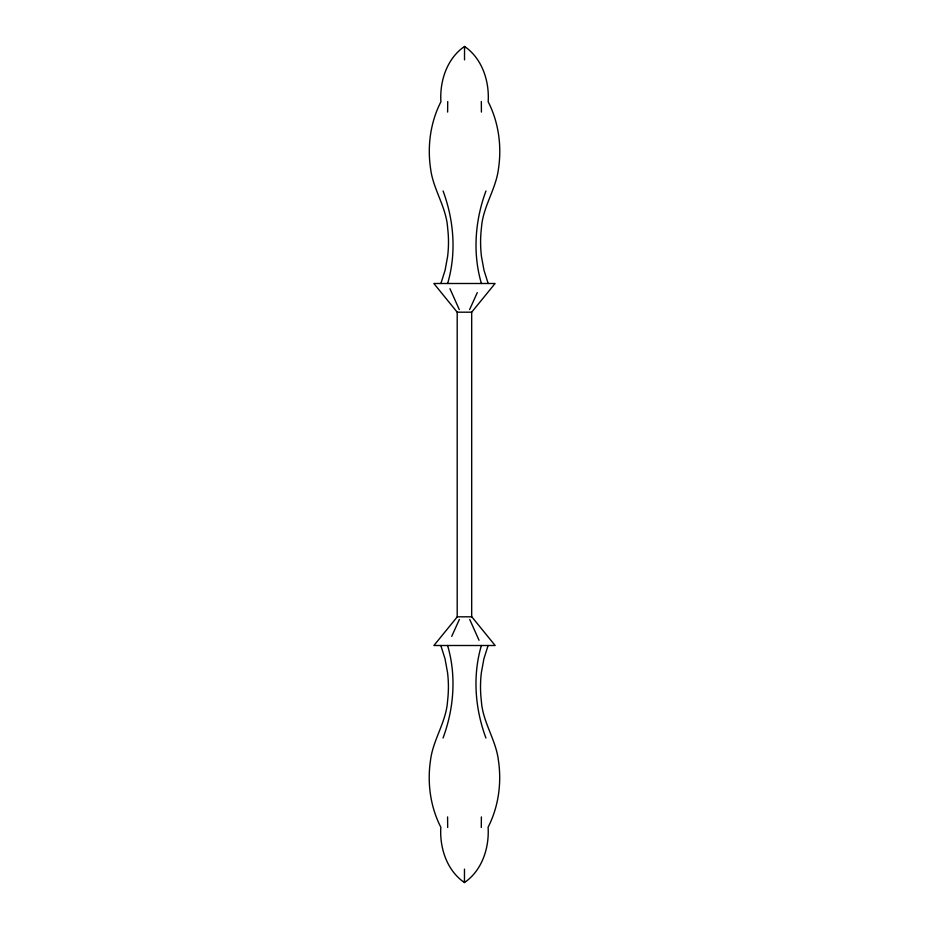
<?xml version="1.0" encoding="UTF-8"?>
<svg xmlns="http://www.w3.org/2000/svg" width="929" height="929" viewBox="0 0 929 929"><rect width="100%" height="100%" fill="white"/><g stroke="black" fill="none" stroke-linecap="round" stroke-linejoin="round"><path stroke-width="1.39" d="M464.523 59.862L464.546 46.45C482.174 58.492 489.478 81.171 488.178 101.784C498.652 122.256 501.869 146.05 498.49 168.706C495.981 189.388 482.766 206.912 481.454 227.895A118.749 118.749 0 0 0 481.454 256.392L483.997 270.293L488.178 283.496M464.477 869.138L464.454 882.55C446.826 870.508 439.522 847.829 440.822 827.216C430.348 806.744 427.131 782.95 430.51 760.294C433.019 739.612 446.234 722.088 447.546 701.105A118.749 118.749 0 0 0 447.546 672.608L445.003 658.707L440.822 645.504M447.592 816.928L447.673 827.495M481.408 112.072L481.327 101.505M447.72 101.505L447.627 112.072M481.28 827.495L481.373 816.928M447.627 283.496C456.557 253.187 453.979 220.394 443.075 190.979M481.373 645.504C472.443 675.813 475.021 708.606 485.925 738.021M485.96 190.979C475.056 220.394 472.478 253.187 481.408 283.496M443.04 738.021C453.944 708.606 456.522 675.813 447.592 645.504M440.903 283.496L445.084 270.293L447.627 256.392A118.749 118.749 0 0 0 447.627 227.895C446.315 206.912 433.1 189.388 430.591 168.706C427.212 146.05 430.429 122.256 440.903 101.784C439.603 81.171 446.907 58.492 464.546 46.45L464.546 48.192M488.097 645.504L483.916 658.707L481.373 672.608A118.749 118.749 0 0 0 481.373 701.105C482.685 722.088 495.9 739.612 498.408 760.294C501.788 782.95 498.571 806.744 488.097 827.216C489.397 847.829 482.093 870.508 464.454 882.55L464.454 880.808M469.621 309.578L477.285 292.623M451.715 636.377L459.379 619.422M471.688 616.81L471.688 312.19L495.087 283.496L433.855 283.496L457.196 312.19L457.196 616.81L471.804 616.81L495.145 645.504L433.913 645.504L457.312 616.81M457.196 312.19L471.688 312.19M449.961 288.71L459.286 309.578M469.714 619.422L479.039 640.29"/></g></svg>
